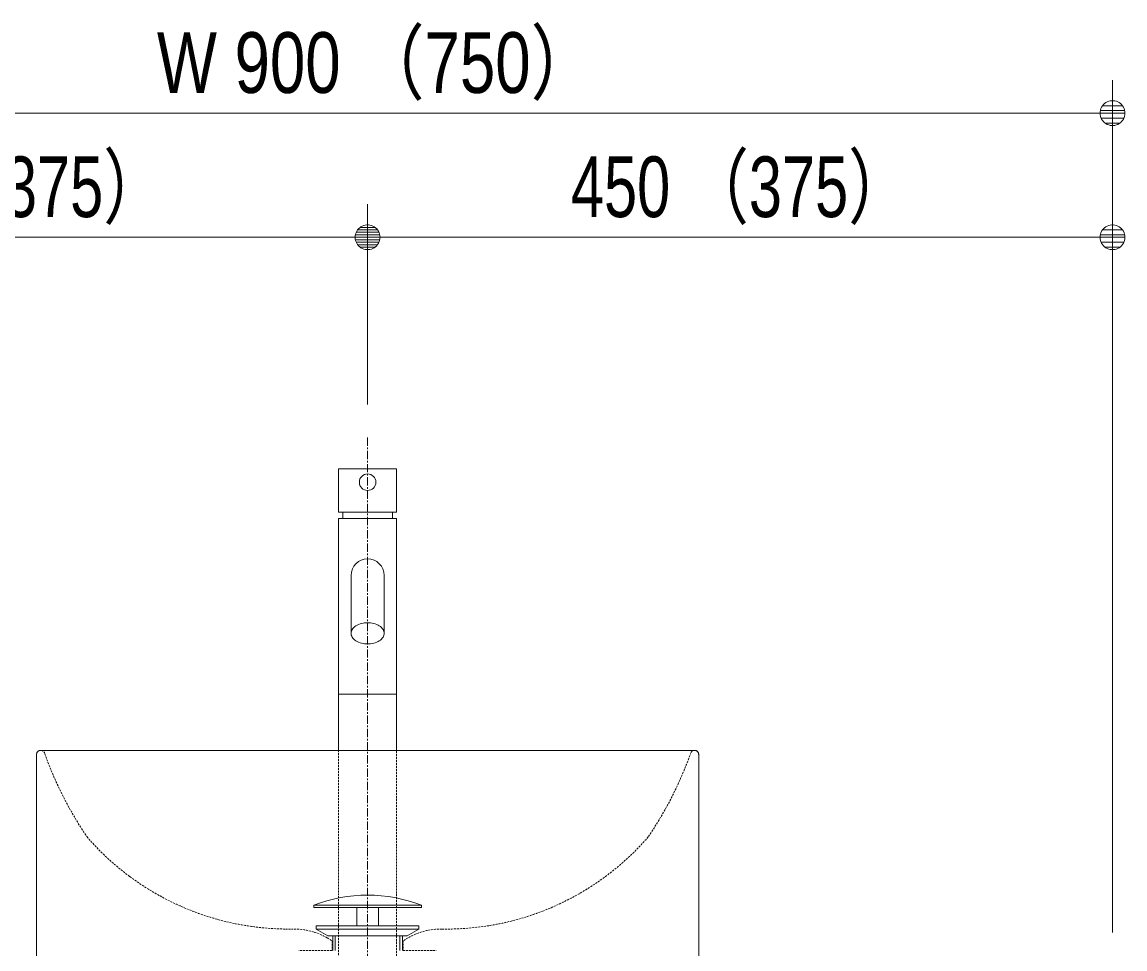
# Model space of a CAD drawing. Units: millimetres, scale not verified. Extents: x -6062 to 6062, y -3045 to 3045.
# Drawn here: x -2276 to -1610, y -1370 to -810 of the extents above; entities that cross this region are included whole.
import ezdxf
from ezdxf.enums import TextEntityAlignment as Align

# ---------------------------------------------------------------- set-up
doc = ezdxf.new("R2010")
doc.units = ezdxf.units.MM
doc.header["$LTSCALE"] = 20
doc.linetypes.add('CHAIN1', pattern=[8, 5, -1, 1, -1])
doc.linetypes.add('DASHED1', pattern=[1.8, 1.2, -0.6])
for name, color, linetype, lineweight in [('0-1_5ボウル・キャビネット', 7, 'Continuous', 9), ('0-3_2寸法-1', 7, 'Continuous', 9), ('0-4_0', 7, 'Continuous', 9), ('0-6_4給排水', 7, 'Continuous', 9)]:
    doc.layers.add(name, color=color, linetype=linetype, lineweight=lineweight)
doc.styles.add('ＭＳ Ｐゴシック', font='')
doc.styles.get('ＭＳ Ｐゴシック').set_extended_font_data('MS PGothic')

# ---------------------------------------------------------------- blocks, each defined once
blk = doc.blocks.new('_Dot')
at = {"layer": '0-4_0'}
for p, q in [((-10, 0), (-20, 0)), ((9.78, 2), (-9.78, 2)), ((7.99, 6), (-7.99, 6)), ((9.16, -3.98), (-9.16, -3.98)), ((6, -7.98), (-6, -7.98))]:
    blk.add_line(p, q, dxfattribs=at)
for points in [[(10, 0), (9.92, 1.25), (9.69, 2.49), (9.3, 3.68), (8.76, 4.82), (8.09, 5.88), (7.29, 6.85), (6.37, 7.71), (5.36, 8.44), (4.26, 9.05), (3.09, 9.51), (1.87, 9.82), (0.63, 9.98), (-0.63, 9.98), (-1.87, 9.82), (-3.09, 9.51), (-4.26, 9.05), (-5.36, 8.44), (-6.37, 7.71), (-7.29, 6.85), (-8.09, 5.88), (-8.76, 4.82), (-9.3, 3.68), (-9.69, 2.49), (-9.92, 1.25), (-10, 0), (0, 0)], [(-10, 0), (-9.92, -1.25), (-9.69, -2.49), (-9.3, -3.68), (-8.76, -4.82), (-8.09, -5.88), (-7.29, -6.85), (-6.37, -7.71), (-5.36, -8.44), (-4.26, -9.05), (-3.09, -9.51), (-1.87, -9.82), (-0.63, -9.98), (0.63, -9.98), (1.87, -9.82), (3.09, -9.51), (4.26, -9.05), (5.36, -8.44), (6.37, -7.71), (7.29, -6.85), (8.09, -5.88), (8.76, -4.82), (9.3, -3.68), (9.69, -2.49), (9.92, -1.25), (10, 0), (0, 0)]]:
    blk.add_lwpolyline(points, close=True, dxfattribs=at)
blk = doc.blocks.new('グループ-49')
at = {"layer": '0-6_4給排水'}
for p, q in [((-5900, -22120), (-5900, -22200)), ((-5300, -22120), (-5300, -22200)), ((-5250, -24320), (-5950, -24320))]:
    blk.add_line(p, q, dxfattribs=at)
blk.add_lwpolyline([(-5950, -21600), (-5950, -22120), (-5250, -22120), (-5250, -21600)], close=True, dxfattribs=at)
for points in [[(-5250, -25000), (-5250, -22200), (-5950, -22200), (-5950, -25000)], [(-5800, -22885.7), (-5800, -23585.7), (-5799.2, -23597.3), (-5796.7, -23609.1), (-5792.3, -23621.1), (-5786, -23633), (-5777.7, -23644.8), (-5767.4, -23656.1), (-5755.3, -23666.8), (-5741.4, -23676.6), (-5726.1, -23685.5), (-5709.4, -23693.3)], [(-5709.4, -23693.3), (-5691.9, -23699.9), (-5673.6, -23705.3), (-5655, -23709.3), (-5636.4, -23712.1), (-5618, -23713.8), (-5600, -23714.3), (-5582, -23713.8), (-5563.6, -23712.1), (-5545, -23709.3), (-5526.4, -23705.3), (-5508.1, -23699.9), (-5490.6, -23693.3), (-5473.9, -23685.5), (-5458.6, -23676.6), (-5444.7, -23666.8), (-5432.6, -23656.1), (-5422.3, -23644.8), (-5414, -23633), (-5407.7, -23621.1), (-5403.3, -23609.1), (-5400.8, -23597.3), (-5400, -23585.7), (-5400, -22885.7)], [(-5400, -23585.7), (-5400.8, -23574.2), (-5403.3, -23562.3), (-5407.7, -23550.3), (-5414, -23538.4), (-5422.3, -23526.7), (-5432.6, -23515.4), (-5444.7, -23504.7), (-5458.6, -23494.8), (-5473.9, -23485.9), (-5490.6, -23478.1), (-5508.1, -23471.5), (-5526.4, -23466.2), (-5545, -23462.1), (-5563.6, -23459.3), (-5582, -23457.7), (-5600, -23457.2), (-5618, -23457.7), (-5636.4, -23459.3), (-5655, -23462.1), (-5673.6, -23466.2), (-5691.9, -23471.5), (-5709.4, -23478.1), (-5726.1, -23485.9), (-5741.4, -23494.8), (-5755.3, -23504.7), (-5767.4, -23515.4), (-5777.7, -23526.7), (-5786, -23538.4), (-5792.3, -23550.3), (-5796.7, -23562.3), (-5799.2, -23574.2), (-5800, -23585.7)]]:
    blk.add_lwpolyline(points, dxfattribs=at)
at = {"layer": '0-6_4給排水', "linetype": 'DASHED1'}
blk.add_lwpolyline([(-5950, -25000), (-5950, -27520), (-5250, -27520), (-5250, -25000)], dxfattribs=at)
at = {"layer": '0-6_4給排水'}
blk.add_circle((-5600, -21760), 100, dxfattribs=at)
for start, end in [(90, 180), (0, 90)]:
    blk.add_arc((-5600, -22885.7), 200, start, end, dxfattribs=at)
blk = doc.blocks.new('グループ-54')
at = {"layer": '0-1_5ボウル・キャビネット'}
blk.add_line((-1650, -25000), (-9550, -25000), dxfattribs=at)
blk.add_lwpolyline([(-9600, -25050), (-9600, -27600), (-1600, -27600), (-1600, -25050)], dxfattribs=at)
at = {"layer": '0-1_5ボウル・キャビネット', "linetype": 'DASHED1'}
for points in [[(-6088.2, -27266.4), (-6030, -27300), (-6030, -27420), (-6430, -27420)], [(-5111.8, -27266.4), (-5170, -27300), (-5170, -27420), (-4770, -27420)]]:
    blk.add_lwpolyline(points, dxfattribs=at)
at = {"layer": '0-1_5ボウル・キャビネット'}
for centre, start, end in [((-9550, -25050), 90, 180), ((-1650, -25050), 0, 90)]:
    blk.add_arc(centre, 50, start, end, dxfattribs=at)
at = {"layer": '0-1_5ボウル・キャビネット', "linetype": 'DASHED1'}
for centre, radius, start, end in [((-9550, -25050), 50, 95.01793, 180), ((-9550, -25050), 50, 10.03587, 95.01793), ((-5254.9, -23517.3), 4511.1, 199.7447, 214.04184), ((-5945.1, -23517.3), 4511.1, 325.95816, 340.2553), ((-1650, -25050), 50, 84.98207, 169.96413), ((-1650, -25050), 50, 0, 84.98207), ((-6611.7, -23998.5), 3138.3, 220.64362, 233.64116), ((-4588.3, -23998.5), 3138.3, 306.35884, 319.35638), ((-6551.4, -23933.3), 3226.5, 233.46537, 248.85478), ((-4648.6, -23933.3), 3226.5, 291.14522, 306.53463), ((-6551.7, -23933.8), 3225.9, 248.8564, 270.90421), ((-4648.3, -23933.8), 3225.9, 269.09579, 291.1436), ((-6488.2, -27959.2), 800, 60, 90.90421), ((-4711.8, -27959.2), 800, 89.09579, 120)]:
    blk.add_arc(centre, radius, start, end, dxfattribs=at)
blk = doc.blocks.new('グループ-60')
at = {"layer": '0-6_4給排水', "linetype": 'CHAIN1'}
blk.add_line((-5600, -21220), (-5600, -42300), dxfattribs=at)
at = {"layer": '0-6_4給排水'}
for p, q in [((-6020, -27240), (-6020, -27420)), ((-5990, -27240), (-5990, -27420)), ((-5210, -27240), (-5210, -27420)), ((-5180, -27240), (-5180, -27420))]:
    blk.add_line(p, q, dxfattribs=at)
for points in [[(-6250, -26870), (-4950, -26870), (-4950, -26900), (-6250, -26900)], [(-5730, -26900), (-5470, -26900), (-5470, -27120), (-5730, -27120)], [(-6220, -27120), (-4980, -27120), (-4980, -27160), (-6220, -27160)], [(-6081.3, -27240), (-6220, -27160), (-4980, -27160), (-5120.2, -27240)]]:
    blk.add_lwpolyline(points, close=True, dxfattribs=at)
blk.add_arc((-5600, -28570.4), 1820.4, 69.08018, 110.91982, dxfattribs=at)

msp = doc.modelspace()

# ---------------------------------------------------------------- linework, layer by layer
at = {"layer": '0-3_2寸法-1'}
for p, q in [((-1617.5, -920), (-1617.5, -845)), ((-1632.51, -865), (-2502.49, -865)), ((-2067.5, -1041), (-2067.5, -920)), ((-2067.5, -1041), (-2067.5, -920)), ((-1617.5, -1360), (-1617.5, -920)), ((-2502.49, -940), (-2082.51, -940)), ((-1632.51, -940), (-2052.49, -940))]:
    msp.add_line(p, q, dxfattribs=at)

# ---------------------------------------------------------------- block references
at = {"layer": '0-1_5ボウル・キャビネット', "xscale": 0.05, "yscale": 0.05}
msp.add_blockref('グループ-54', (-1787.5, 0), dxfattribs=at)
at = {"layer": '0-3_2寸法-1', "xscale": 0.7503418, "yscale": 0.7503418}
for p in [(-1617.5, -865), (-2067.5, -940), (-1617.5, -940)]:
    msp.add_blockref('_Dot', p, dxfattribs=at)
at = {"layer": '0-3_2寸法-1', "xscale": 0.7503418, "yscale": 0.7503418, "rotation": 180}
msp.add_blockref('_Dot', (-2067.5, -940), dxfattribs=at)
at = {"layer": '0-6_4給排水', "xscale": 0.05, "yscale": 0.05}
for name in ['グループ-60', 'グループ-49']:
    msp.add_blockref(name, (-1787.5, 0), dxfattribs=at)

# ---------------------------------------------------------------- texts
at = {"layer": '0-3_2寸法-1', "style": 'ＭＳ Ｐゴシック'}
for s, height, width, p in [('W 900 （750）', 36.69, 0.8, (-2194.77, -863.81)), ('450 （375）', 36.66, 0.75, (-2394.71, -938.81)), ('450 （375）', 36.66, 0.75, (-1944.71, -938.81))]:
    msp.add_text(s, height=height, dxfattribs=dict(at, width=width)).set_placement(p, align=Align.BOTTOM_LEFT)

doc.saveas('drawing.dxf')
